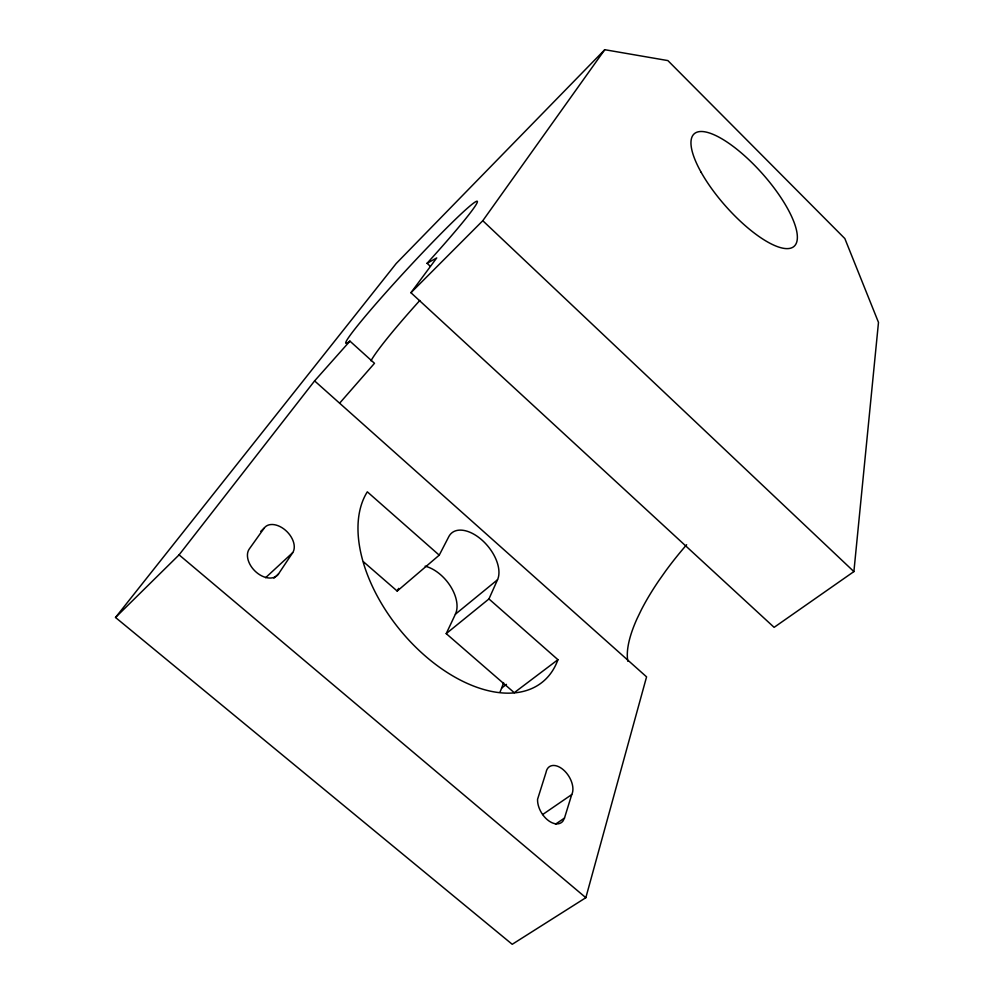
<?xml version="1.0" encoding="UTF-8"?>
<svg xmlns="http://www.w3.org/2000/svg" width="994" height="994" viewBox="0 0 994 994"><rect width="100%" height="100%" fill="white"/><g stroke="black" fill="none" stroke-linecap="round" stroke-linejoin="round"><path stroke-width="1.49" d="M427.072 263.298L436.739 257.918L410.944 292.721L774.115 627.351L853.896 571.587L878.485 322.404L844.838 238.56L667.869 60.584L604.762 49.7L396.221 263.485L115.515 617.473L512.221 944.3L585.839 897.694L646.572 676.864L314.601 380.901L349.938 341.128A96.828 5.355 -47.2 0 1 390.654 287.216A96.828 5.355 -47.2 0 1 474.908 202.192A96.828 5.355 -47.2 0 1 427.072 263.298L430.365 266.342M564.48 818.074L571.736 794.579A18.29 11.071 57.6 0 0 563.362 769.803A18.29 11.071 57.6 0 0 546.041 772.388L537.568 799.3A18.563 11.406 58.4 0 0 547.234 819.64A18.563 11.406 58.4 0 0 563.014 820.994L564.48 818.074L555.484 824.175M500.032 692.11L501.659 688.047A123.902 77.905 50.5 0 0 503.56 682.567M488.949 598.947L557.932 659.693L514.258 692.694L446.219 633.625L488.949 598.947L497.534 579.75A33.274 19.346 50.3 0 0 481.928 540.015A33.274 19.346 50.3 0 0 448.816 536.623L439.236 555.161L397.202 591.07L363.518 561.821M446.219 633.625L455.401 614.205L497.534 579.75M397.202 591.07L398.656 588.386M273.946 578.148L278.506 573.936L292.683 552.676A18.898 12.388 45.4 0 0 285.44 530.212A18.898 12.388 45.4 0 0 264.143 528.149L260.788 531.343M410.944 292.721L482.786 220.718L604.762 49.7M264.143 528.149L249.283 548.986A19.296 12.934 45.4 0 0 256.402 572.333A19.296 12.934 45.4 0 0 278.506 573.936M115.515 617.473L179.082 554.863L314.601 380.901M339.625 403.191L374.489 363.307L349.938 341.128M265.597 577.713L292.683 552.676M501.659 688.047L506.468 684.369M542.612 814.571L571.736 794.579M179.082 554.863L585.839 897.694M439.236 555.161L367.32 491.831A130.313 77.358 50.6 0 0 424.239 655.108A130.313 77.358 50.6 0 0 557.932 659.693M482.786 220.718L853.896 571.587M627.848 661.296A142.776 47.426 -47.3 0 1 637.042 618.703L641.453 609.595A142.776 47.426 -47.3 0 1 658.786 580.732L665.756 570.854A142.776 47.426 -47.3 0 1 686.643 544.724M370.973 360.822A96.43 7.343 -47.2 0 1 419.828 300.461M425.121 566.158A32.578 19.955 50.4 0 1 450.531 586.323A32.578 19.955 50.4 0 1 455.401 614.205M701.168 172.335A75.246 24.515 48.4 0 0 792.802 247.27A75.246 24.515 48.4 0 0 738.505 150.579A75.246 24.515 48.4 0 0 701.168 172.335"/></g></svg>
